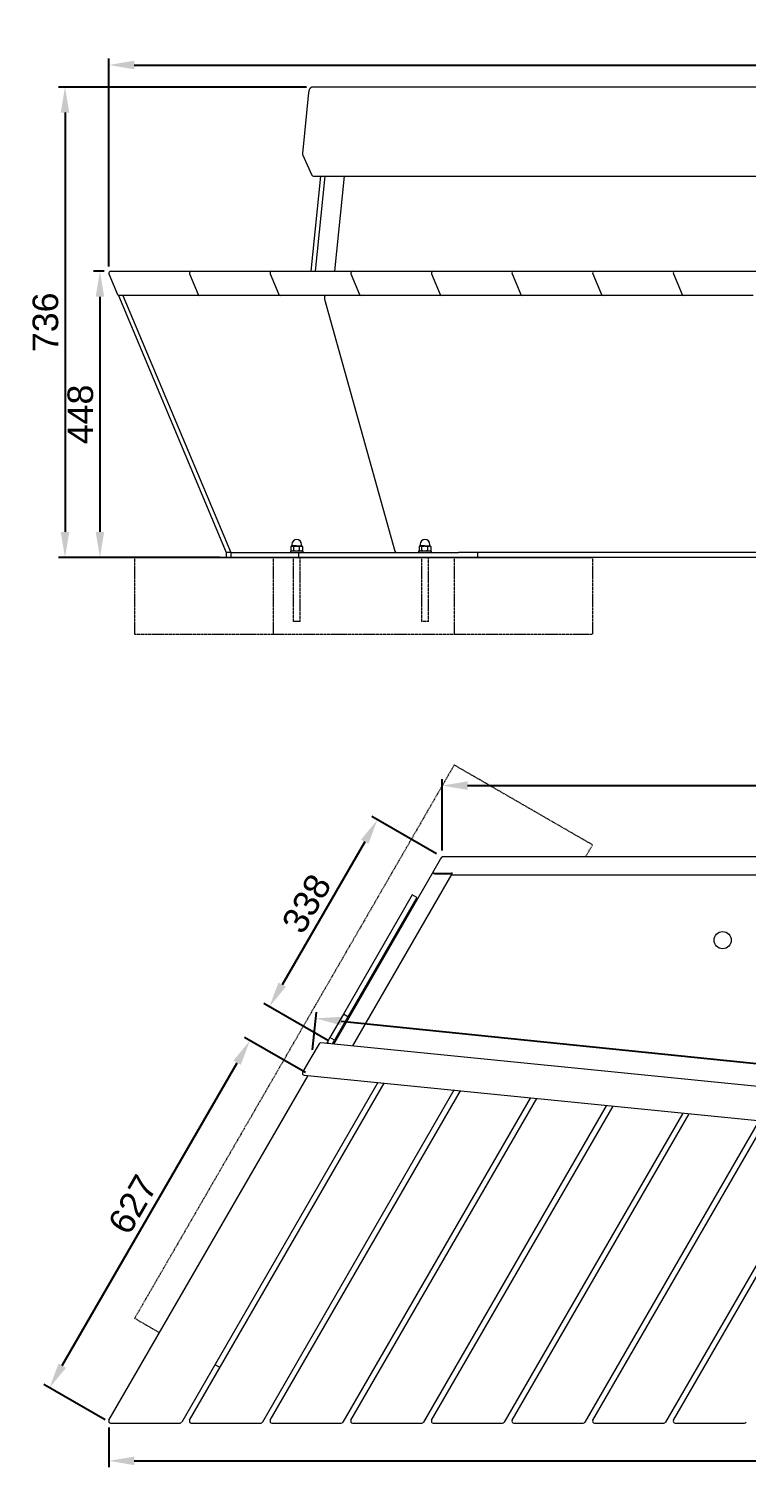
# Model space of a CAD drawing. Header units: millimetres. Extents: x -132 to 4932, y 857 to 4372.
# Drawn here: x -132 to 990, y 2121 to 4372 of the extents above; entities that cross this region are included whole.
import ezdxf

# ---------------------------------------------------------------- set-up
doc = ezdxf.new("R2010")
doc.units = ezdxf.units.MM
doc.linetypes.add('HIDDEN', pattern=[1.905, 1.27, -0.635])
for name, color, linetype, lineweight in [('ZANO_R', 7, 'Continuous', 0), ('ZANO_R_przerywana', 7, 'HIDDEN', 0), ('ZANO_W', 1, 'Continuous', 0)]:
    doc.layers.add(name, color=color, linetype=linetype, lineweight=lineweight)
doc.styles.add('Arial', font='arial.ttf')
doc.styles.get("Standard").update_dxf_attribs({"font": 'ARIALUNI.TTF'})
doc.dimstyles.new('pl i ang', dxfattribs={"dimtxt": 50, "dimasz": 50, "dimexe": 1.25, "dimexo": 0.625, "dimgap": 10, "dimtad": 1, "dimtoh": 1, "dimtxsty": 'Standard', "dimcen": 2.5, "dimclrd": 1, "dimclre": 1, "dimclrt": 1, "dimadec": 0, "dimazin": 0, "dimtfac": 1, "dimtmove": 0, "dimatfit": 3, "dimfxl": 1, "dimarcsym": 1})

# ---------------------------------------------------------------- blocks, each defined once
blk = doc.blocks.new('*D439')
at = {"layer": 'ZANO_W', "color": 1, "lineweight": -2}
for p, q in [((-14.3, 3992.9), (-31.1, 3992.9)), ((-21.1, 3952.9), (-21.1, 3585)), ((23.2, 3545), (-31.1, 3545))]:
    blk.add_line(p, q, dxfattribs=at)
at = {"layer": 'ZANO_W', "color": 1}
for points in [[(-14.4, 3952.9), (-27.8, 3952.9), (-21.1, 3992.9)], [(-27.8, 3585), (-14.4, 3585), (-21.1, 3545)]]:
    blk.add_solid(points, dxfattribs=at)
at = {"layer": 'ZANO_W', "color": 1, "insert": (-51.5, 3768.9), "char_height": 40, "attachment_point": 5, "rotation": 90, "style": 'Arial'}
blk.add_mtext('448', dxfattribs=at)
blk = doc.blocks.new('*D440')
at = {"layer": 'ZANO_W', "color": 1, "lineweight": -2}
for p, q in [((302.1, 4281.1), (-85.7, 4281.1)), ((-75.7, 4241.1), (-75.7, 3585)), ((166.6, 3545), (-85.7, 3545))]:
    blk.add_line(p, q, dxfattribs=at)
at = {"layer": 'ZANO_W', "color": 1}
for points in [[(-69, 4241.1), (-82.4, 4241.1), (-75.7, 4281.1)], [(-82.4, 3585), (-69, 3585), (-75.7, 3545)]]:
    blk.add_solid(points, dxfattribs=at)
at = {"layer": 'ZANO_W', "color": 1, "insert": (-106.1, 3913), "char_height": 40, "attachment_point": 5, "rotation": 90, "style": 'Arial'}
blk.add_mtext('736', dxfattribs=at)
blk = doc.blocks.new('*D441')
at = {"layer": 'ZANO_W', "color": 1, "lineweight": -2}
for p, q in [((-7.3, 4000.5), (-7.3, 4325.6)), ((2755.5, 3961.1), (2755.5, 4325.6)), ((32.7, 4315.6), (2715.5, 4315.6))]:
    blk.add_line(p, q, dxfattribs=at)
at = {"layer": 'ZANO_W', "color": 1}
for points in [[(32.7, 4322.3), (32.7, 4309), (-7.3, 4315.6)], [(2715.5, 4309), (2715.5, 4322.3), (2755.5, 4315.6)]]:
    blk.add_solid(points, dxfattribs=at)
at = {"layer": 'ZANO_W', "color": 1, "insert": (1374.1, 4346.1), "char_height": 40, "attachment_point": 5, "style": 'Arial'}
blk.add_mtext('2763', dxfattribs=at)
blk = doc.blocks.new('*D445')
at = {"layer": 'ZANO_W', "color": 1, "lineweight": -2}
for p, q in [((300.6, 2738.9), (204.9, 2794.1)), ((-80, 2280.4), (193.6, 2754.5)), ((-13, 2195.5), (-108.7, 2250.7))]:
    blk.add_line(p, q, dxfattribs=at)
at = {"layer": 'ZANO_W', "color": 1}
for points in [[(199.4, 2751.2), (187.8, 2757.8), (213.6, 2789.1)], [(-85.8, 2283.7), (-74.2, 2277), (-100, 2245.7)]]:
    blk.add_solid(points, dxfattribs=at)
at = {"layer": 'ZANO_W', "color": 1, "insert": (30.4, 2532.6), "char_height": 40, "attachment_point": 5, "rotation": 60.0128, "style": 'Arial'}
blk.add_mtext('627', dxfattribs=at)
blk = doc.blocks.new('*D449')
at = {"layer": 'ZANO_W', "color": 1, "lineweight": -2}
for p, q in [((505.4, 3081.5), (404.5, 3139.8)), ((393.1, 3100.1), (264, 2876.5)), ((336.3, 2788.6), (235.4, 2846.9))]:
    blk.add_line(p, q, dxfattribs=at)
at = {"layer": 'ZANO_W', "color": 1}
for points in [[(398.9, 3096.8), (387.4, 3103.5), (413.1, 3134.8)], [(258.2, 2879.8), (269.8, 2873.2), (244, 2841.9)]]:
    blk.add_solid(points, dxfattribs=at)
at = {"layer": 'ZANO_W', "color": 1, "insert": (302.2, 3003.5), "char_height": 40, "attachment_point": 5, "rotation": 60, "style": 'Arial'}
blk.add_mtext('338', dxfattribs=at)
blk = doc.blocks.new('*D452')
at = {"layer": 'ZANO_W', "color": 1, "lineweight": -2}
for p, q in [((514.1, 3086.5), (514.1, 3198)), ((2754.4, 3084.6), (2754.4, 3198)), ((554.1, 3188), (2714.4, 3188))]:
    blk.add_line(p, q, dxfattribs=at)
at = {"layer": 'ZANO_W', "color": 1}
for points in [[(554.1, 3194.7), (554.1, 3181.4), (514.1, 3188)], [(2714.4, 3181.4), (2714.4, 3194.7), (2754.4, 3188)]]:
    blk.add_solid(points, dxfattribs=at)
at = {"layer": 'ZANO_W', "color": 1, "insert": (1634.2, 3218.5), "char_height": 40, "attachment_point": 5, "style": 'Arial'}
blk.add_mtext('2240', dxfattribs=at)
blk = doc.blocks.new('*D453')
at = {"layer": 'ZANO_W', "color": 1, "lineweight": -2}
for p, q in [((-7.3, 2183.7), (-7.3, 2121.4)), ((2254, 2182), (2254, 2121.4)), ((32.7, 2131.4), (2214, 2131.4))]:
    blk.add_line(p, q, dxfattribs=at)
at = {"layer": 'ZANO_W', "color": 1}
for points in [[(32.7, 2138.1), (32.7, 2124.8), (-7.3, 2131.4)], [(2214, 2124.8), (2214, 2138.1), (2254, 2131.4)]]:
    blk.add_solid(points, dxfattribs=at)
at = {"layer": 'ZANO_W', "color": 1, "insert": (1123.4, 2161.9), "char_height": 40, "attachment_point": 5, "style": 'Arial'}
blk.add_mtext('2261', dxfattribs=at)
blk = doc.blocks.new('*D467')
at = {"layer": 'ZANO_W', "color": 1, "lineweight": -2}
for p, q in [((311.5, 2774.7), (317.5, 2833.7)), ((356.3, 2819.7), (2431.5, 2607.2)), ((2466.3, 2554), (2472.3, 2613.1))]:
    blk.add_line(p, q, dxfattribs=at)
at = {"layer": 'ZANO_W', "color": 1}
for points in [[(357, 2826.3), (355.6, 2813.1), (316.5, 2823.8)], [(2430.8, 2600.6), (2432.2, 2613.8), (2471.3, 2603.1)]]:
    blk.add_solid(points, dxfattribs=at)
at = {"layer": 'ZANO_W', "color": 1, "insert": (1397, 2743.7), "char_height": 40, "attachment_point": 5, "rotation": 354.1528, "style": 'Arial'}
blk.add_mtext('2166', dxfattribs=at)

msp = doc.modelspace()

# ---------------------------------------------------------------- linework, layer by layer
at = {"layer": 'ZANO_R'}
for p, q in [((2462.7, 4281.4), (312.1, 4281.1)), ((305.4, 4272.7), (295.7, 4177.2)), ((295.9, 4175.6), (310.3, 4143.4)), ((323.9, 4141.6), (308.8, 3992.9)), ((313.1, 4141.6), (2463.6, 4141.9)), ((330.8, 4141.6), (315.7, 3992.9)), ((346.3, 3992.9), (361.4, 4141.6)), ((-7.1, 3988.7), (6.3, 3956.7)), ((-4.3, 3992.9), (104.2, 3992.9)), ((104.2, 3992.9), (121.9, 3992.9)), ((119.1, 3988.7), (132.5, 3956.7)), ((121.9, 3992.9), (230.4, 3992.9)), ((230.4, 3992.9), (248, 3992.9)), ((245.3, 3988.7), (258.7, 3956.7)), ((248, 3992.9), (356.5, 3992.9)), ((356.5, 3992.9), (374.2, 3992.9)), ((371.4, 3988.7), (384.9, 3956.7)), ((374.2, 3992.9), (482.7, 3992.9)), ((482.7, 3992.9), (500.4, 3992.9)), ((497.6, 3988.7), (511, 3956.7)), ((500.4, 3992.9), (608.9, 3992.9)), ((608.9, 3992.9), (626.5, 3992.9)), ((623.8, 3988.7), (637.2, 3956.7)), ((626.5, 3992.9), (735, 3992.9)), ((735, 3992.9), (752.7, 3992.9)), ((749.9, 3988.7), (763.4, 3956.7)), ((752.7, 3992.9), (861.2, 3992.9)), ((861.2, 3992.9), (878.9, 3992.9)), ((876.1, 3988.7), (889.5, 3956.7)), ((878.9, 3992.9), (987.4, 3992.9)), ((987.4, 3992.9), (1005, 3992.9)), ((7.9, 3954.9), (176.6, 3553)), ((9.1, 3954.9), (7.9, 3954.9)), ((117.6, 3954.9), (9.1, 3954.9)), ((14.9, 3954.9), (183.5, 3553)), ((135.3, 3954.9), (117.6, 3954.9)), ((243.8, 3954.9), (135.3, 3954.9)), ((261.5, 3954.9), (243.8, 3954.9)), ((370, 3954.9), (261.5, 3954.9)), ((330.4, 3949.4), (440.5, 3555)), ((387.6, 3954.9), (370, 3954.9)), ((496.1, 3954.9), (387.6, 3954.9)), ((513.8, 3954.9), (496.1, 3954.9)), ((622.3, 3954.9), (513.8, 3954.9)), ((640, 3954.9), (622.3, 3954.9)), ((748.5, 3954.9), (640, 3954.9)), ((766.1, 3954.9), (748.5, 3954.9)), ((874.6, 3954.9), (766.1, 3954.9)), ((892.3, 3954.9), (874.6, 3954.9)), ((1000.8, 3954.9), (892.3, 3954.9)), ((277.6, 3562.2), (277.6, 3555.7)), ((278.8, 3563), (277.9, 3562.5)), ((278.8, 3563), (279.6, 3563)), ((279.3, 3565.5), (279.3, 3563.2)), ((286.2, 3563), (279.6, 3563)), ((281.6, 3562.2), (281.6, 3555.7)), ((286.2, 3563), (293.4, 3563)), ((290.8, 3562.2), (290.8, 3555.7)), ((293.4, 3563), (294.8, 3563)), ((294.3, 3563.2), (294.3, 3565.5)), ((295.7, 3562.5), (294.8, 3563)), ((296, 3562.2), (295.7, 3562.4)), ((296, 3562.2), (296, 3555.7)), ((478.2, 3562.2), (478.2, 3555.7)), ((479.4, 3563), (478.5, 3562.5)), ((479.4, 3563), (480.2, 3563)), ((479.9, 3565.5), (479.9, 3563.2)), ((486.8, 3563), (480.2, 3563)), ((482.2, 3562.2), (482.2, 3555.7)), ((486.8, 3563), (494, 3563)), ((491.4, 3562.2), (491.4, 3555.7)), ((494, 3563), (495.4, 3563)), ((494.9, 3563.2), (494.9, 3565.5)), ((496.3, 3562.5), (495.4, 3563)), ((496.6, 3562.2), (496.3, 3562.4)), ((496.6, 3562.2), (496.6, 3555.7)), ((3127.6, 3545), (-85.7, 3545)), ((33.2, 3545), (249.7, 3545)), ((533.1, 3545), (33.2, 3545)), ((183.5, 3553), (176.6, 3553)), ((176.6, 3553), (176.6, 3545)), ((183.5, 3553), (183.5, 3545)), ((183.5, 3553), (289.7, 3553)), ((249.7, 3545), (749.5, 3545)), ((276.8, 3555), (276.8, 3553)), ((286.8, 3555), (276.8, 3555)), ((277.9, 3555.5), (278.8, 3555)), ((292.3, 3545), (281.3, 3545)), ((296.8, 3555), (286.8, 3555)), ((289.7, 3553), (289.7, 3545)), ((289.7, 3553), (539.9, 3553)), ((294.8, 3555), (295.7, 3555.5)), ((295.7, 3555.5), (296, 3555.7)), ((296.8, 3553), (296.8, 3555)), ((477.4, 3555), (477.4, 3553)), ((487.4, 3555), (477.4, 3555)), ((478.5, 3555.5), (479.4, 3555)), ((492.8, 3545), (481.8, 3545)), ((497.4, 3555), (487.4, 3555)), ((495.4, 3555), (496.3, 3555.5)), ((496.3, 3555.5), (496.6, 3555.7)), ((497.4, 3553), (497.4, 3555)), ((749.5, 3545), (533.1, 3545)), ((1184.4, 3553), (539.9, 3553)), ((569.6, 3553), (569.6, 3545)), ((499.9, 3051.9), (511.9, 3072.7)), ((511.9, 3072.7), (514.1, 3076.5)), ((2755.5, 3076.5), (514.1, 3076.5)), ((345, 2783.6), (499.4, 3051)), ((374.4, 2780.6), (530, 3050)), ((499.6, 3051.5), (499.4, 3051)), ((499.6, 3051.5), (499.9, 3051.9)), ((500.5, 3050.9), (499.6, 3051.5)), ((499.9, 3051.9), (502.5, 3050.4)), ((501.5, 3050.6), (501.6, 3050.9)), ((530, 3050.4), (502.5, 3050.4)), ((503.2, 3050), (525.6, 3050)), ((529.4, 3050.4), (530, 3050)), ((530, 3052.2), (530.2, 3052.2)), ((530, 3050.4), (530, 3052.2)), ((530.2, 3048.4), (530.2, 3052.2)), ((530.2, 3048.4), (2707.5, 3048.4)), ((467.6, 3016.9), (359.8, 2830.2)), ((474.5, 3012.9), (467.6, 3016.9)), ((474.5, 3012.9), (366.7, 2826.2)), ((466.3, 2993.7), (463.4, 2993.7)), ((359.8, 2830.2), (338.8, 2793.8)), ((366.7, 2826.2), (345.7, 2789.8)), ((366.7, 2826.2), (359.8, 2830.2)), ((338.8, 2793.8), (334.4, 2786.1)), ((345.7, 2789.8), (338.8, 2793.8)), ((321.7, 2784.1), (310.5, 2764.7)), ((2475.1, 2569.9), (324.6, 2785.6)), ((334.4, 2786.1), (333.6, 2784.7)), ((337.5, 2784.3), (334.4, 2786.1)), ((345.7, 2789.8), (342.3, 2783.8)), ((310.5, 2764.7), (296, 2739.5)), ((-6.9, 2195), (304.5, 2734.4)), ((298.4, 2735), (2448.9, 2519.2)), ((413.6, 2723.4), (106.8, 2192)), ((119.3, 2195), (423.8, 2722.4)), ((532.8, 2711.3), (233, 2192)), ((245.4, 2195), (543.1, 2710.5)), ((532.9, 2711.5), (532.8, 2711.3)), ((651.9, 2699.1), (359.1, 2192)), ((371.6, 2195), (662.3, 2698.5)), ((771, 2686.9), (485.3, 2192)), ((497.8, 2195), (781.6, 2686.5)), ((652.1, 2699.5), (651.9, 2699.1)), ((771.4, 2687.5), (771, 2686.9)), ((890.1, 2674.6), (611.5, 2192)), ((623.9, 2195), (900.8, 2674.6)), ((1009.2, 2662.4), (737.6, 2192)), ((750.1, 2195), (1020.1, 2662.6)), ((890.7, 2675.6), (890.1, 2674.6)), ((1128.3, 2650.2), (863.8, 2192)), ((876.3, 2195), (1139.3, 2650.6)), ((158.8, 2282), (166.8, 2277.3)), ((-4.3, 2190.5), (104.2, 2190.5)), ((121.9, 2190.5), (230.4, 2190.5)), ((248, 2190.5), (356.5, 2190.5)), ((374.2, 2190.5), (482.7, 2190.5)), ((500.4, 2190.5), (608.9, 2190.5)), ((626.5, 2190.5), (735, 2190.5)), ((752.7, 2190.5), (861.2, 2190.5)), ((878.9, 2190.5), (987.4, 2190.5))]:
    msp.add_line(p, q, dxfattribs=at)
msp.add_circle((953.1, 2946.2), 13.5, dxfattribs=at)
for centre, radius, start, end in [((298.7, 4176.8), 3, 174.2027, 204.1303), ((313.1, 4144.6), 3, 204.1303, 270.0075), ((-4.3, 3989.9), 3, 90, 202.7605), ((121.9, 3989.9), 3, 90, 202.7605), ((248, 3989.9), 3, 90, 202.7605), ((374.2, 3989.9), 3, 90, 202.7605), ((500.4, 3989.9), 3, 90, 202.7605), ((626.5, 3989.9), 3, 90, 202.7605), ((752.7, 3989.9), 3, 90, 202.7605), ((878.9, 3989.9), 3, 90, 202.7605), ((9.1, 3957.9), 3, 202.7605, 270), ((135.3, 3957.9), 3, 202.7605, 270), ((261.5, 3957.9), 3, 202.7605, 270), ((387.6, 3957.9), 3, 202.7605, 270), ((513.8, 3957.9), 3, 202.7605, 270), ((640, 3957.9), 3, 202.7605, 270), ((766.1, 3957.9), 3, 202.7605, 270), ((892.3, 3957.9), 3, 202.7605, 270), ((279.1, 3563.2), 0.25, 270, 0), ((286.8, 3565.5), 7.5, 0, 180), ((294.6, 3563.2), 0.25, 180, 270), ((479.7, 3563.2), 0.25, 270, 0), ((487.4, 3565.5), 7.5, 0, 180), ((495.1, 3563.2), 0.25, 180, 270), ((324.3, 2782.6), 3, 84.2707, 150), ((298.7, 2738), 3, 150.2557, 264.2707), ((-4.3, 2193.5), 3, 150, 270), ((104.2, 2193.5), 3, 270, 330), ((121.9, 2193.5), 3, 150, 270), ((230.4, 2193.5), 3, 270, 330), ((248, 2193.5), 3, 150, 270), ((356.5, 2193.5), 3, 270, 330), ((374.2, 2193.5), 3, 150, 270), ((482.7, 2193.5), 3, 270, 330), ((500.4, 2193.5), 3, 150, 270), ((608.9, 2193.5), 3, 270, 330), ((626.5, 2193.5), 3, 150, 270), ((735, 2193.5), 3, 270, 330), ((752.7, 2193.5), 3, 150, 270), ((861.2, 2193.5), 3, 270, 330), ((878.9, 2193.5), 3, 150, 270), ((987.4, 2193.5), 3, 270, 330)]:
    msp.add_arc(centre, radius, start, end, dxfattribs=at)
for centre, start_param, end_param in [((332.2, 3951.2), 0.206411, 2.042035), ((442.3, 3556.8), 2.042035, 3.141593)]:
    msp.add_ellipse(centre, major_axis=(0, 3.8), ratio=0.547916, start_param=start_param, end_param=end_param, dxfattribs=at)
for points, knots in [([(312.1, 4281.1), (312.1, 4281.1), (311.6, 4281.1), (310.7, 4280.9), (309.5, 4280.5), (308.5, 4279.7), (307.6, 4278.8), (306.8, 4277.6), (306.1, 4276.2), (305.7, 4274.6), (305.4, 4273.4), (305.4, 4272.8), (305.4, 4272.7)], [0, 0, 0, 0, 0.016783, 0.130359, 0.241355, 0.353853, 0.471673, 0.59676, 0.727266, 0.857218, 0.976856, 1, 1, 1, 1]), ([(277.6, 3562.2), (277.9, 3562.4), (278.6, 3562.9), (279.3, 3562.9), (279.6, 3563)], [0, 0, 0, 0, 0.495458, 1, 1, 1, 1]), ([(279.6, 3563), (279.6, 3563), (280, 3563), (280.7, 3562.8), (281.3, 3562.4), (281.6, 3562.2)], [0, 0, 0, 0, 0.070086, 0.530782, 1, 1, 1, 1]), ([(281.6, 3562.2), (282.1, 3562.4), (283.3, 3562.7), (284.8, 3562.9), (285.8, 3563), (286.2, 3563)], [0, 0, 0, 0, 0.371423, 0.74615, 1, 1, 1, 1]), ([(286.2, 3563), (286.5, 3563), (287.1, 3562.9), (287.9, 3562.9), (288.8, 3562.7), (289.6, 3562.6), (290.2, 3562.4), (290.6, 3562.3), (290.8, 3562.2)], [0, 0, 0, 0, 0.188594, 0.377928, 0.56927, 0.761167, 0.880542, 1, 1, 1, 1]), ([(290.8, 3562.2), (291.2, 3562.4), (292.1, 3562.9), (293, 3562.9), (293.4, 3563)], [0, 0, 0, 0, 0.495458, 1, 1, 1, 1]), ([(293.4, 3563), (293.5, 3563), (293.7, 3563), (294.2, 3562.9), (294.8, 3562.8), (295.4, 3562.5), (295.8, 3562.3), (296, 3562.2)], [0, 0, 0, 0, 0.0700514, 0.2998094, 0.5308291, 0.7650245, 1, 1, 1, 1]), ([(478.2, 3562.2), (478.5, 3562.4), (479.2, 3562.9), (479.8, 3562.9), (480.2, 3563)], [0, 0, 0, 0, 0.495458, 1, 1, 1, 1]), ([(480.2, 3563), (480.2, 3563), (480.6, 3563), (481.3, 3562.8), (481.9, 3562.4), (482.2, 3562.2)], [0, 0, 0, 0, 0.070086, 0.530782, 1, 1, 1, 1]), ([(482.2, 3562.2), (482.7, 3562.4), (483.8, 3562.7), (485.4, 3562.9), (486.4, 3563), (486.8, 3563)], [0, 0, 0, 0, 0.371423, 0.74615, 1, 1, 1, 1]), ([(486.8, 3563), (487.1, 3563), (487.6, 3562.9), (488.5, 3562.9), (489.4, 3562.7), (490.2, 3562.6), (490.8, 3562.4), (491.2, 3562.3), (491.4, 3562.2)], [0, 0, 0, 0, 0.188594, 0.377928, 0.56927, 0.761167, 0.880542, 1, 1, 1, 1]), ([(491.4, 3562.2), (491.8, 3562.4), (492.7, 3562.9), (493.5, 3562.9), (494, 3563)], [0, 0, 0, 0, 0.495458, 1, 1, 1, 1]), ([(494, 3563), (494, 3563), (494.3, 3563), (494.8, 3562.9), (495.4, 3562.8), (496, 3562.5), (496.4, 3562.3), (496.6, 3562.2)], [0, 0, 0, 0, 0.0700514, 0.2998094, 0.5308291, 0.7650245, 1, 1, 1, 1]), ([(279.6, 3555), (279.5, 3555), (279.2, 3555), (278.5, 3555.1), (277.9, 3555.5), (277.6, 3555.7)], [0, 0, 0, 0, 0.0700858, 0.5307822, 1, 1, 1, 1]), ([(281.6, 3555.7), (281.3, 3555.5), (280.6, 3555.1), (279.9, 3555), (279.6, 3555)], [0, 0, 0, 0, 0.495458, 1, 1, 1, 1]), ([(286.2, 3555), (285.8, 3555), (284.2, 3555), (282.7, 3555.4), (281.6, 3555.7)], [0, 0, 0, 0, 0.254079, 1, 1, 1, 1]), ([(290.8, 3555.7), (290.6, 3555.6), (290.2, 3555.5), (289.3, 3555.3), (288, 3555), (286.8, 3555), (286.2, 3555)], [0, 0, 0, 0, 0.119416, 0.238909, 0.617072, 1, 1, 1, 1]), ([(293.4, 3555), (293.3, 3555), (293.1, 3555), (292.6, 3555), (292, 3555.2), (291.4, 3555.4), (291, 3555.6), (290.8, 3555.7)], [0, 0, 0, 0, 0.070051, 0.299809, 0.530829, 0.765024, 1, 1, 1, 1]), ([(296, 3555.7), (295.6, 3555.5), (294.7, 3555.1), (293.8, 3555), (293.4, 3555)], [0, 0, 0, 0, 0.495458, 1, 1, 1, 1]), ([(480.2, 3555), (480.1, 3555), (479.8, 3555), (479.1, 3555.1), (478.5, 3555.5), (478.2, 3555.7)], [0, 0, 0, 0, 0.0700858, 0.5307822, 1, 1, 1, 1]), ([(482.2, 3555.7), (481.8, 3555.5), (481.2, 3555.1), (480.5, 3555), (480.2, 3555)], [0, 0, 0, 0, 0.495458, 1, 1, 1, 1]), ([(486.8, 3555), (486.4, 3555), (484.8, 3555), (483.3, 3555.4), (482.2, 3555.7)], [0, 0, 0, 0, 0.254079, 1, 1, 1, 1]), ([(491.4, 3555.7), (491.2, 3555.6), (490.8, 3555.5), (489.9, 3555.3), (488.5, 3555), (487.4, 3555), (486.8, 3555)], [0, 0, 0, 0, 0.119416, 0.238909, 0.617072, 1, 1, 1, 1]), ([(494, 3555), (493.9, 3555), (493.7, 3555), (493.2, 3555), (492.6, 3555.2), (492, 3555.4), (491.6, 3555.6), (491.4, 3555.7)], [0, 0, 0, 0, 0.070051, 0.299809, 0.530829, 0.765024, 1, 1, 1, 1]), ([(496.6, 3555.7), (496.2, 3555.5), (495.3, 3555.1), (494.4, 3555), (494, 3555)], [0, 0, 0, 0, 0.495458, 1, 1, 1, 1]), ([(499.4, 3051), (499.5, 3051.1), (499.6, 3051.2), (500.3, 3051), (501.3, 3050.7), (502.3, 3050.4), (502.9, 3050.1), (503.2, 3050)], [0, 0, 0, 0, 0.217932, 0.435873, 0.653813, 0.871754, 1, 1, 1, 1]), ([(525.6, 3050), (525.9, 3050.1), (526.5, 3050.2), (527.1, 3050.3), (527.3, 3050.4), (527.3, 3050.4)], [0, 0, 0, 0, 0.4761502, 0.9828638, 1, 1, 1, 1]), ([(525.6, 3050), (526.1, 3049.9), (527, 3049.8), (528.3, 3049.6), (529.3, 3049.6), (529.8, 3049.8), (529.9, 3050), (530, 3050)], [0, 0, 0, 0, 0.228791, 0.457634, 0.686477, 0.91532, 1, 1, 1, 1])]:
    msp.add_open_spline(points, degree=3, knots=knots, dxfattribs=at)
at = {"layer": 'ZANO_R_przerywana'}
for p, q in [((33.2, 3545), (33.2, 3425)), ((249.7, 3545), (249.7, 3425)), ((281.3, 3545), (281.3, 3445)), ((292.3, 3445), (292.3, 3545)), ((481.8, 3545), (481.8, 3445)), ((492.8, 3445), (492.8, 3545)), ((533.1, 3545), (533.1, 3425)), ((749.5, 3545), (749.5, 3425)), ((292.3, 3445), (281.3, 3445)), ((492.8, 3445), (481.8, 3445)), ((533.1, 3220.3), (33.2, 2354.5)), ((749.5, 3095.3), (533.1, 3220.3)), ((738.7, 3076.5), (749.5, 3095.3)), ((33.2, 2354.5), (72.2, 2332))]:
    msp.add_line(p, q, dxfattribs=at)
msp.add_lwpolyline([(33.2, 3425), (749.5, 3425)], dxfattribs=at)

# ---------------------------------------------------------------- dimensions: what is measured, and where the dimension line sits
at = {"layer": 'ZANO_W'}
for base, p1, p2, picture, middle in [((2755.5, 4315.6), (-7.3, 3990.5), (2755.5, 3951.1), '*D441', (1374.1, 4346.1)), ((2754.4, 3188), (514.1, 3076.5), (2754.4, 3074.6), '*D452', (1634.2, 3218.5)), ((2254, 2131.4), (-7.3, 2193.7), (2254, 2192), '*D453', (1123.4, 2161.9))]:
    dim = msp.add_linear_dim(base=base, p1=p1, p2=p2, dimstyle='pl i ang', override={"dimtxt": 40, "dimasz": 40, "dimexe": 10, "dimexo": 10, "dimtoh": 0, "dimdec": 0, "dimtxsty": 'Arial', "dimtdec": 0, "dimtmove": 1}, dxfattribs=at)
    dim.commit()
    dim.dimension.update_dxf_attribs({"geometry": picture, "text_midpoint": middle})
for base, p1, p2, picture, middle in [((-75.7, 3545), (312.1, 4281.1), (176.6, 3545), '*D440', (-106.1, 3913)), ((-21.1, 3545), (-4.3, 3992.9), (33.2, 3545), '*D439', (-51.5, 3768.9))]:
    dim = msp.add_linear_dim(base=base, p1=p1, p2=p2, angle=90, dimstyle='pl i ang', override={"dimtxt": 40, "dimasz": 40, "dimexe": 10, "dimexo": 10, "dimtoh": 0, "dimdec": 0, "dimtxsty": 'Arial', "dimtdec": 0, "dimtmove": 1}, dxfattribs=at)
    dim.commit()
    dim.dimension.update_dxf_attribs({"geometry": picture, "text_midpoint": middle})
for p1, p2, distance, picture, middle in [((514.1, 3076.5), (345, 2783.6), -116.6, '*D449', (302.2, 3003.5)), ((310.5, 2764.7), (2465.3, 2544.1), 59.3, '*D467', (1397, 2743.7)), ((-4.3, 2190.5), (309.3, 2733.9), 110.5, '*D445', (30.4, 2532.6))]:
    dim = msp.add_aligned_dim(p1=p1, p2=p2, distance=distance, dimstyle='pl i ang', override={"dimtxt": 40, "dimasz": 40, "dimexe": 10, "dimexo": 10, "dimtoh": 0, "dimdec": 0, "dimtxsty": 'Arial', "dimtdec": 0, "dimtmove": 1}, dxfattribs=at)
    dim.commit()
    dim.dimension.update_dxf_attribs({"geometry": picture, "text_midpoint": middle})

doc.saveas('drawing.dxf')
